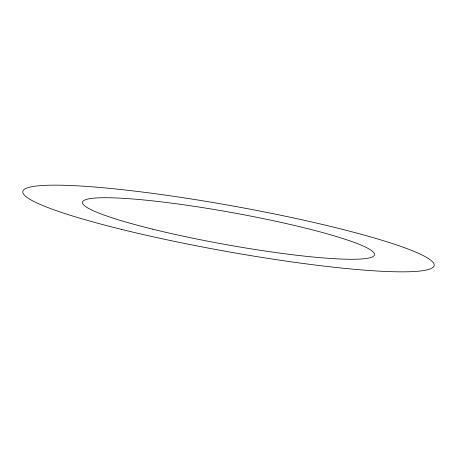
<?xml version="1.0" encoding="UTF-8"?>
<svg xmlns="http://www.w3.org/2000/svg" width="457" height="457" viewBox="0 0 457 457"><rect width="100%" height="100%" fill="white"/><g stroke="black" fill="none" stroke-linecap="round" stroke-linejoin="round"><path stroke-width="0.69" d="M121.539 229.391A208.969 22.93 10.2 0 0 434.15 265.586A208.969 22.93 10.2 0 0 129.811 190.523A208.969 22.93 10.2 0 0 121.539 229.391M152.541 229.134A148.394 16.286 10.2 0 0 374.534 254.835A148.394 16.286 10.2 0 0 158.419 201.531A148.394 16.286 10.2 0 0 152.541 229.134"/></g></svg>
